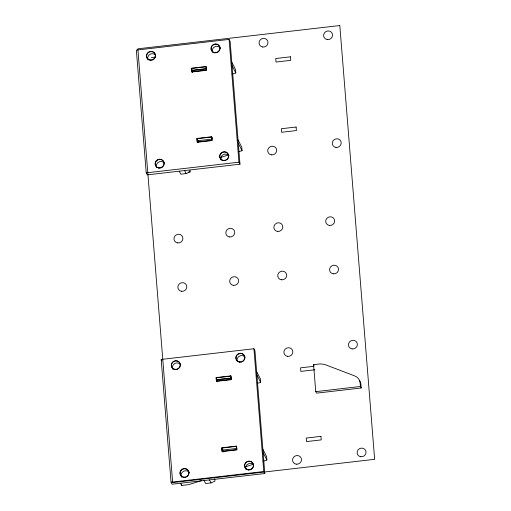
<?xml version="1.0" encoding="UTF-8"?>
<svg xmlns="http://www.w3.org/2000/svg" width="511" height="511" viewBox="0 0 511 511"><rect width="100%" height="100%" fill="white"/><g stroke="black" fill="none" stroke-linecap="round" stroke-linejoin="round"><path stroke-width="0.77" d="M179.259 171.185L180.798 174.194L186.151 173.574L190.111 171.824L189.983 170.233M204.093 480.519L205.633 483.527L210.986 482.914L214.946 481.158L214.754 478.775M232.032 74.165L235.807 72.977L235.533 69.522L231.796 62.214M220.139 157.586L228.449 154.974M239.027 151.646L242.048 150.694L241.773 147.238L238.03 139.931M257.601 383.269L260.642 382.311L260.367 378.855L256.624 371.554M201.551 480.583L188.636 484.645L181.68 485.45L180.587 483.317M245.612 466.722L253.207 464.333M263.082 461.222L266.883 460.028L266.601 456.572L262.865 449.271M229.1 39.411L136.354 50.097L146.21 172.871L147.238 174.877L239.978 164.191L230.122 41.417L229.1 39.411L238.956 162.185L239.978 164.191M151.384 57.564L155.293 57.117M191.395 68.493L206.137 66.794L206.418 70.326L191.676 72.025L191.395 68.493L192.417 70.499L192.59 72.619M191.67 70.326L206.719 68.595M192.417 70.499L206.387 68.889M211.771 137.018L212.059 140.551L197.316 142.25L197.029 138.717L211.771 137.018L212.455 138.353M197.029 138.717L198.057 140.717L212.02 139.107M146.21 172.871L238.956 162.185M188.585 171.996L190.111 171.824M161.189 359.437L253.935 348.751L254.957 350.75L264.813 473.525L172.073 484.211L171.044 482.212L161.189 359.437L161.872 360.772M313.588 364.662L320.295 363.883L324.568 364.413L354.8 375.962A9.057 8.604 -27.1 0 1 360.159 383.046L360.434 386.488L361.207 387.996L316.52 393.144L315.753 391.643L313.588 364.662L314.099 365.659M313.754 366.323L300.564 367.843L300.845 371.376L314.814 369.766M216.23 377.833L230.972 376.134L231.253 379.667L216.511 381.366L216.23 377.833L217.252 379.833L217.367 381.244M216.766 379.635L230.934 377.999M217.252 379.833L231.221 378.223M315.753 391.643L360.434 386.488M221.863 448.051L236.606 446.352L236.893 449.884L222.151 451.583L221.863 448.051L222.892 450.057L223.058 452.171M222.892 450.057L236.855 448.447M171.044 482.212L263.791 471.525L264.813 473.525M232.071 65.676L235.807 72.977M238.311 143.387L242.048 150.694M184.612 170.565L186.151 173.574M256.905 375.01L260.642 382.311M263.146 452.727L266.883 460.028M209.446 479.906L210.986 482.914M361.207 387.996L360.926 384.553A9.057 8.604 -27.1 0 0 359.29 380.241M253.935 348.751L263.791 471.525M198.057 140.717L198.172 142.128M181.571 484.07L181.68 485.45M245.919 469.36A4.529 4.305 -27.1 0 1 253.667 464.882M181.539 477.185A4.529 4.305 -27.1 0 1 183.404 471.398A4.529 4.305 -27.1 0 1 189.377 472.675M172.884 369.357A4.529 4.305 -27.1 0 1 174.743 363.57A4.529 4.305 -27.1 0 1 180.722 364.848M237.257 361.533A4.529 4.305 -27.1 0 1 245.012 357.055M212.429 52.199A4.529 4.305 -27.1 0 1 220.439 48.072M148.049 60.023A4.529 4.305 -27.1 0 1 155.625 55.156M156.532 167.461A4.529 4.305 -27.1 0 1 164.286 162.983M221.084 160.026A4.529 4.305 -27.1 0 1 229.094 155.9M339.821 25.55L137.842 48.826L172.667 482.582L374.646 459.312L339.821 25.55M206.003 66.539L191.261 68.238L191.548 71.77L206.291 70.071L206.003 66.539M290.472 56.81L275.729 58.51L276.01 62.035L290.753 60.343L290.472 56.81M211.643 136.763L196.901 138.462L197.182 141.994L211.924 140.295L211.643 136.763M296.105 127.028L281.363 128.727L281.65 132.26L296.393 130.561L296.105 127.028M230.838 375.879L216.096 377.578L216.383 381.11L231.125 379.411L230.838 375.879M236.478 446.097L221.736 447.796L222.017 451.328L236.759 449.629L236.478 446.097M320.94 436.362L306.198 438.061L306.485 441.593L321.227 439.894L320.94 436.362M327.327 39.596A4.529 4.305 -27.1 0 0 332.278 33.598A4.529 4.305 -27.1 0 0 324.626 32.647A4.529 4.305 -27.1 0 0 327.327 39.596M262.782 47.038A4.529 4.305 -27.1 0 0 267.726 41.033A4.529 4.305 -27.1 0 0 260.073 40.088A4.529 4.305 -27.1 0 0 262.782 47.038M335.989 147.424A4.529 4.305 -27.1 0 0 340.933 141.419A4.529 4.305 -27.1 0 0 333.281 140.474A4.529 4.305 -27.1 0 0 335.989 147.424M271.437 154.859A4.529 4.305 -27.1 0 0 276.387 148.861A4.529 4.305 -27.1 0 0 268.729 147.909A4.529 4.305 -27.1 0 0 271.437 154.859M214.722 52.569A4.529 4.305 -27.1 0 0 219.673 46.571A4.529 4.305 -27.1 0 0 212.014 45.626A4.529 4.305 -27.1 0 0 214.722 52.569M223.377 160.397A4.529 4.305 -27.1 0 0 228.328 154.399A4.529 4.305 -27.1 0 0 220.675 153.447A4.529 4.305 -27.1 0 0 223.377 160.397M158.832 167.838A4.529 4.305 -27.1 0 0 163.775 161.834A4.529 4.305 -27.1 0 0 156.123 160.888A4.529 4.305 -27.1 0 0 158.832 167.838M150.177 60.011A4.529 4.305 -27.1 0 0 155.12 54.013A4.529 4.305 -27.1 0 0 147.468 53.061A4.529 4.305 -27.1 0 0 150.177 60.011M175.011 369.344A4.529 4.305 -27.1 0 0 179.955 363.347A4.529 4.305 -27.1 0 0 172.303 362.395A4.529 4.305 -27.1 0 0 175.011 369.344M239.557 361.909A4.529 4.305 -27.1 0 0 244.507 355.905A4.529 4.305 -27.1 0 0 236.849 354.96A4.529 4.305 -27.1 0 0 239.557 361.909M248.212 469.73A4.529 4.305 -27.1 0 0 253.162 463.733A4.529 4.305 -27.1 0 0 245.51 462.787A4.529 4.305 -27.1 0 0 248.212 469.73M183.666 477.172A4.529 4.305 -27.1 0 0 188.61 471.174A4.529 4.305 -27.1 0 0 180.958 470.222A4.529 4.305 -27.1 0 0 183.666 477.172M287.616 356.371A4.529 4.305 -27.1 0 0 292.56 350.367A4.529 4.305 -27.1 0 0 284.908 349.422A4.529 4.305 -27.1 0 0 287.616 356.371M352.162 348.93A4.529 4.305 -27.1 0 0 357.112 342.932A4.529 4.305 -27.1 0 0 349.46 341.98A4.529 4.305 -27.1 0 0 352.162 348.93M360.823 456.757A4.529 4.305 -27.1 0 0 365.767 450.759A4.529 4.305 -27.1 0 0 358.115 449.808A4.529 4.305 -27.1 0 0 360.823 456.757M296.271 464.192A4.529 4.305 -27.1 0 0 301.222 458.195A4.529 4.305 -27.1 0 0 293.563 457.249A4.529 4.305 -27.1 0 0 296.271 464.192M277.582 231.419A4.529 4.305 -27.1 0 0 282.532 225.421A4.529 4.305 -27.1 0 0 274.88 224.47A4.529 4.305 -27.1 0 0 277.582 231.419M229.528 236.957A4.529 4.305 -27.1 0 0 234.472 230.959A4.529 4.305 -27.1 0 0 226.82 230.007A4.529 4.305 -27.1 0 0 229.528 236.957M281.472 279.811A4.529 4.305 -27.1 0 0 286.416 273.807A4.529 4.305 -27.1 0 0 278.763 272.861A4.529 4.305 -27.1 0 0 281.472 279.811M233.412 285.349A4.529 4.305 -27.1 0 0 238.356 279.345A4.529 4.305 -27.1 0 0 230.704 278.399A4.529 4.305 -27.1 0 0 233.412 285.349M329.416 225.447A4.529 4.305 -27.1 0 0 334.366 219.449A4.529 4.305 -27.1 0 0 326.714 218.497A4.529 4.305 -27.1 0 0 329.416 225.447M333.3 273.839A4.529 4.305 -27.1 0 0 338.25 267.834A4.529 4.305 -27.1 0 0 330.598 266.889A4.529 4.305 -27.1 0 0 333.3 273.839M177.694 242.929A4.529 4.305 -27.1 0 0 182.638 236.932A4.529 4.305 -27.1 0 0 174.986 235.98A4.529 4.305 -27.1 0 0 177.694 242.929M181.577 291.321A4.529 4.305 -27.1 0 0 186.521 285.317A4.529 4.305 -27.1 0 0 178.869 284.372A4.529 4.305 -27.1 0 0 181.577 291.321M248.346 469.986A4.529 4.305 -27.1 0 0 253.29 463.988A4.529 4.305 -27.1 0 0 245.638 463.043A4.529 4.305 -27.1 0 0 248.346 469.986M183.794 477.427A4.529 4.305 -27.1 0 0 188.744 471.429A4.529 4.305 -27.1 0 0 181.092 470.478A4.529 4.305 -27.1 0 0 183.794 477.427M175.139 369.6A4.529 4.305 -27.1 0 0 180.089 363.602A4.529 4.305 -27.1 0 0 172.431 362.65A4.529 4.305 -27.1 0 0 175.139 369.6M239.691 362.165A4.529 4.305 -27.1 0 0 244.635 356.161A4.529 4.305 -27.1 0 0 236.983 355.215A4.529 4.305 -27.1 0 0 239.691 362.165M214.856 52.831A4.529 4.305 -27.1 0 0 219.8 46.827A4.529 4.305 -27.1 0 0 212.148 45.881A4.529 4.305 -27.1 0 0 214.856 52.831M150.304 60.266A4.529 4.305 -27.1 0 0 155.255 54.268A4.529 4.305 -27.1 0 0 147.596 53.316A4.529 4.305 -27.1 0 0 150.304 60.266M158.959 168.093A4.529 4.305 -27.1 0 0 163.91 162.089A4.529 4.305 -27.1 0 0 156.257 161.144A4.529 4.305 -27.1 0 0 158.959 168.093M223.511 160.652A4.529 4.305 -27.1 0 0 228.455 154.654A4.529 4.305 -27.1 0 0 220.803 153.702A4.529 4.305 -27.1 0 0 223.511 160.652"/></g></svg>
